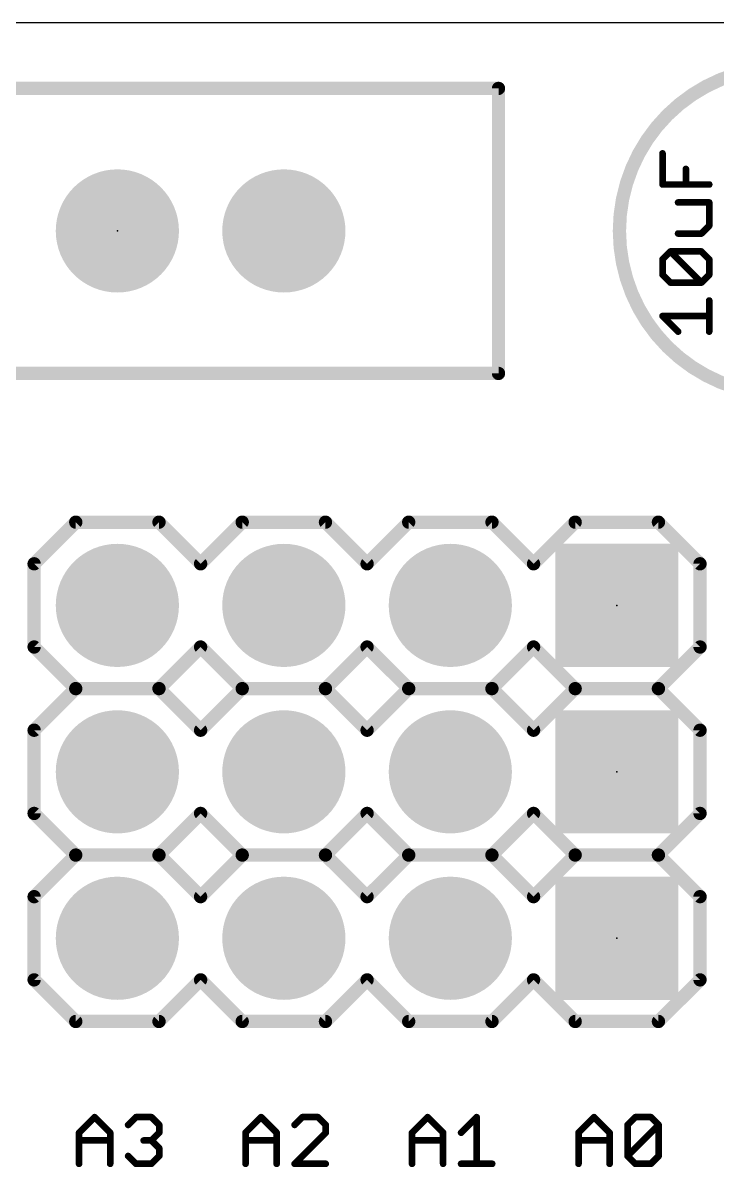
# Model space of a CAD drawing. Extents: x 0 to 3.5, y 0 to 1.5.
# Drawn here: x 0.443 to 0.86, y 0.812 to 1.5 of the extents above; entities that cross this region are included whole.
import ezdxf

# ---------------------------------------------------------------- set-up
doc = ezdxf.new("R2010")
doc.units = 0
for name, color, linetype in [('17', 82, 'CONTINUOUS'), ('20', 7, 'CONTINUOUS'), ('21', 253, 'CONTINUOUS'), ('23', 7, 'CONTINUOUS'), ('27', 253, 'CONTINUOUS'), ('51', 253, 'CONTINUOUS')]:
    doc.layers.add(name, color=color, linetype=linetype)

# ---------------------------------------------------------------- blocks, each defined once
blk = doc.blocks.new('RECT')
blk.add_solid([(-0.5, -0.5), (0.5, -0.5), (-0.5, 0.5), (0.5, 0.5)])
blk = doc.blocks.new('SQUAREP')
blk.add_solid([(-0.5, -0.5), (0.5, -0.5), (-0.5, 0.5), (0.5, 0.5)])
blk = doc.blocks.new('ROUNDP')
at = {"const_width": 0.5}
blk.add_lwpolyline([(0, -0.25, 1), (0, 0.25, 1), (0, -0.25)], format="xyb", dxfattribs=at)

msp = doc.modelspace()

# ---------------------------------------------------------------- linework, layer by layer
at = {"layer": '20'}
msp.add_line((3.4, 1.5), (0.1, 1.5), dxfattribs=at)
at = {"layer": '21'}
for points, const_width in [([(0.9, 1.276575, 1), (0.9, 1.473425, 1), (0.9, 1.276575)], 0.008), ([(0.730937, 1.46063, 1), (0.726937, 1.46063)], 0.004), ([(0.728937, 1.45863, 1), (0.728937, 1.46263)], 0.004), ([(0.728937, 1.28737, 1), (0.728937, 1.29137)], 0.004), ([(0.726937, 1.28937, 1), (0.730937, 1.28937)], 0.004), ([(0.475, 1.202, 1), (0.475, 1.198)], 0.004), ([(0.476414, 1.198586, 1), (0.473586, 1.201414)], 0.004), ([(0.526414, 1.201414, 1), (0.523586, 1.198586)], 0.004), ([(0.525, 1.198, 1), (0.525, 1.202)], 0.004), ([(0.575, 1.202, 1), (0.575, 1.198)], 0.004), ([(0.576414, 1.198586, 1), (0.573586, 1.201414)], 0.004), ([(0.626414, 1.201414, 1), (0.623586, 1.198586)], 0.004), ([(0.625, 1.198, 1), (0.625, 1.202)], 0.004), ([(0.675, 1.202, 1), (0.675, 1.198)], 0.004), ([(0.676414, 1.198586, 1), (0.673586, 1.201414)], 0.004), ([(0.726414, 1.201414, 1), (0.723586, 1.198586)], 0.004), ([(0.725, 1.198, 1), (0.725, 1.202)], 0.004), ([(0.775, 1.202, 1), (0.775, 1.198)], 0.004), ([(0.776414, 1.198586, 1), (0.773586, 1.201414)], 0.004), ([(0.826414, 1.201414, 1), (0.823586, 1.198586)], 0.004), ([(0.825, 1.198, 1), (0.825, 1.202)], 0.004), ([(0.452, 1.175, 1), (0.448, 1.175)], 0.004), ([(0.448586, 1.176414, 1), (0.451414, 1.173586)], 0.004), ([(0.548586, 1.176414, 1), (0.551414, 1.173586)], 0.004), ([(0.548586, 1.173586, 1), (0.551414, 1.176414)], 0.004), ([(0.648586, 1.176414, 1), (0.651414, 1.173586)], 0.004), ([(0.648586, 1.173586, 1), (0.651414, 1.176414)], 0.004), ([(0.748586, 1.176414, 1), (0.751414, 1.173586)], 0.004), ([(0.748586, 1.173586, 1), (0.751414, 1.176414)], 0.004), ([(0.852, 1.175, 1), (0.848, 1.175)], 0.004), ([(0.848586, 1.173586, 1), (0.851414, 1.176414)], 0.004), ([(0.451414, 1.126414, 1), (0.448586, 1.123586)], 0.004), ([(0.551414, 1.126414, 1), (0.548586, 1.123586)], 0.004), ([(0.551414, 1.123586, 1), (0.548586, 1.126414)], 0.004), ([(0.651414, 1.126414, 1), (0.648586, 1.123586)], 0.004), ([(0.651414, 1.123586, 1), (0.648586, 1.126414)], 0.004), ([(0.751414, 1.126414, 1), (0.748586, 1.123586)], 0.004), ([(0.751414, 1.123586, 1), (0.748586, 1.126414)], 0.004), ([(0.851414, 1.123586, 1), (0.848586, 1.126414)], 0.004), ([(0.448, 1.125, 1), (0.452, 1.125)], 0.004), ([(0.848, 1.125, 1), (0.852, 1.125)], 0.004), ([(0.475, 1.102, 1), (0.475, 1.098)], 0.004), ([(0.475, 1.102, 1), (0.475, 1.098)], 0.004), ([(0.476414, 1.098586, 1), (0.473586, 1.101414)], 0.004), ([(0.473586, 1.098586, 1), (0.476414, 1.101414)], 0.004), ([(0.526414, 1.101414, 1), (0.523586, 1.098586)], 0.004), ([(0.523586, 1.101414, 1), (0.526414, 1.098586)], 0.004), ([(0.525, 1.098, 1), (0.525, 1.102)], 0.004), ([(0.525, 1.098, 1), (0.525, 1.102)], 0.004), ([(0.575, 1.102, 1), (0.575, 1.098)], 0.004), ([(0.575, 1.102, 1), (0.575, 1.098)], 0.004), ([(0.576414, 1.098586, 1), (0.573586, 1.101414)], 0.004), ([(0.573586, 1.098586, 1), (0.576414, 1.101414)], 0.004), ([(0.626414, 1.101414, 1), (0.623586, 1.098586)], 0.004), ([(0.623586, 1.101414, 1), (0.626414, 1.098586)], 0.004), ([(0.625, 1.098, 1), (0.625, 1.102)], 0.004), ([(0.625, 1.098, 1), (0.625, 1.102)], 0.004), ([(0.675, 1.102, 1), (0.675, 1.098)], 0.004), ([(0.675, 1.102, 1), (0.675, 1.098)], 0.004), ([(0.676414, 1.098586, 1), (0.673586, 1.101414)], 0.004), ([(0.673586, 1.098586, 1), (0.676414, 1.101414)], 0.004), ([(0.726414, 1.101414, 1), (0.723586, 1.098586)], 0.004), ([(0.723586, 1.101414, 1), (0.726414, 1.098586)], 0.004), ([(0.725, 1.098, 1), (0.725, 1.102)], 0.004), ([(0.725, 1.098, 1), (0.725, 1.102)], 0.004), ([(0.775, 1.102, 1), (0.775, 1.098)], 0.004), ([(0.775, 1.102, 1), (0.775, 1.098)], 0.004), ([(0.776414, 1.098586, 1), (0.773586, 1.101414)], 0.004), ([(0.773586, 1.098586, 1), (0.776414, 1.101414)], 0.004), ([(0.826414, 1.101414, 1), (0.823586, 1.098586)], 0.004), ([(0.823586, 1.101414, 1), (0.826414, 1.098586)], 0.004), ([(0.825, 1.098, 1), (0.825, 1.102)], 0.004), ([(0.825, 1.098, 1), (0.825, 1.102)], 0.004), ([(0.452, 1.075, 1), (0.448, 1.075)], 0.004), ([(0.448586, 1.076414, 1), (0.451414, 1.073586)], 0.004), ([(0.548586, 1.076414, 1), (0.551414, 1.073586)], 0.004), ([(0.548586, 1.073586, 1), (0.551414, 1.076414)], 0.004), ([(0.648586, 1.076414, 1), (0.651414, 1.073586)], 0.004), ([(0.648586, 1.073586, 1), (0.651414, 1.076414)], 0.004), ([(0.748586, 1.076414, 1), (0.751414, 1.073586)], 0.004), ([(0.748586, 1.073586, 1), (0.751414, 1.076414)], 0.004), ([(0.852, 1.075, 1), (0.848, 1.075)], 0.004), ([(0.848586, 1.073586, 1), (0.851414, 1.076414)], 0.004), ([(0.451414, 1.026414, 1), (0.448586, 1.023586)], 0.004), ([(0.448, 1.025, 1), (0.452, 1.025)], 0.004), ([(0.551414, 1.026414, 1), (0.548586, 1.023586)], 0.004), ([(0.551414, 1.023586, 1), (0.548586, 1.026414)], 0.004), ([(0.651414, 1.026414, 1), (0.648586, 1.023586)], 0.004), ([(0.651414, 1.023586, 1), (0.648586, 1.026414)], 0.004), ([(0.751414, 1.026414, 1), (0.748586, 1.023586)], 0.004), ([(0.751414, 1.023586, 1), (0.748586, 1.026414)], 0.004), ([(0.848, 1.025, 1), (0.852, 1.025)], 0.004), ([(0.851414, 1.023586, 1), (0.848586, 1.026414)], 0.004), ([(0.475, 1.002, 1), (0.475, 0.998)], 0.004), ([(0.475, 1.002, 1), (0.475, 0.998)], 0.004), ([(0.476414, 0.998586, 1), (0.473586, 1.001414)], 0.004), ([(0.526414, 1.001414, 1), (0.523586, 0.998586)], 0.004), ([(0.525, 0.998, 1), (0.525, 1.002)], 0.004), ([(0.525, 0.998, 1), (0.525, 1.002)], 0.004), ([(0.575, 1.002, 1), (0.575, 0.998)], 0.004), ([(0.575, 1.002, 1), (0.575, 0.998)], 0.004), ([(0.576414, 0.998586, 1), (0.573586, 1.001414)], 0.004), ([(0.626414, 1.001414, 1), (0.623586, 0.998586)], 0.004), ([(0.625, 0.998, 1), (0.625, 1.002)], 0.004), ([(0.625, 0.998, 1), (0.625, 1.002)], 0.004), ([(0.675, 1.002, 1), (0.675, 0.998)], 0.004), ([(0.675, 1.002, 1), (0.675, 0.998)], 0.004), ([(0.676414, 0.998586, 1), (0.673586, 1.001414)], 0.004), ([(0.726414, 1.001414, 1), (0.723586, 0.998586)], 0.004), ([(0.725, 0.998, 1), (0.725, 1.002)], 0.004), ([(0.725, 0.998, 1), (0.725, 1.002)], 0.004), ([(0.775, 1.002, 1), (0.775, 0.998)], 0.004), ([(0.775, 1.002, 1), (0.775, 0.998)], 0.004), ([(0.776414, 0.998586, 1), (0.773586, 1.001414)], 0.004), ([(0.826414, 1.001414, 1), (0.823586, 0.998586)], 0.004), ([(0.825, 0.998, 1), (0.825, 1.002)], 0.004), ([(0.825, 0.998, 1), (0.825, 1.002)], 0.004), ([(0.473586, 0.998586, 1), (0.476414, 1.001414)], 0.004), ([(0.523586, 1.001414, 1), (0.526414, 0.998586)], 0.004), ([(0.573586, 0.998586, 1), (0.576414, 1.001414)], 0.004), ([(0.623586, 1.001414, 1), (0.626414, 0.998586)], 0.004), ([(0.673586, 0.998586, 1), (0.676414, 1.001414)], 0.004), ([(0.723586, 1.001414, 1), (0.726414, 0.998586)], 0.004), ([(0.773586, 0.998586, 1), (0.776414, 1.001414)], 0.004), ([(0.823586, 1.001414, 1), (0.826414, 0.998586)], 0.004), ([(0.452, 0.975, 1), (0.448, 0.975)], 0.004), ([(0.448586, 0.976414, 1), (0.451414, 0.973586)], 0.004), ([(0.548586, 0.976414, 1), (0.551414, 0.973586)], 0.004), ([(0.548586, 0.973586, 1), (0.551414, 0.976414)], 0.004), ([(0.648586, 0.976414, 1), (0.651414, 0.973586)], 0.004), ([(0.648586, 0.973586, 1), (0.651414, 0.976414)], 0.004), ([(0.748586, 0.976414, 1), (0.751414, 0.973586)], 0.004), ([(0.748586, 0.973586, 1), (0.751414, 0.976414)], 0.004), ([(0.852, 0.975, 1), (0.848, 0.975)], 0.004), ([(0.848586, 0.973586, 1), (0.851414, 0.976414)], 0.004), ([(0.451414, 0.926414, 1), (0.448586, 0.923586)], 0.004), ([(0.551414, 0.926414, 1), (0.548586, 0.923586)], 0.004), ([(0.551414, 0.923586, 1), (0.548586, 0.926414)], 0.004), ([(0.651414, 0.926414, 1), (0.648586, 0.923586)], 0.004), ([(0.651414, 0.923586, 1), (0.648586, 0.926414)], 0.004), ([(0.751414, 0.926414, 1), (0.748586, 0.923586)], 0.004), ([(0.751414, 0.923586, 1), (0.748586, 0.926414)], 0.004), ([(0.851414, 0.923586, 1), (0.848586, 0.926414)], 0.004), ([(0.448, 0.925, 1), (0.452, 0.925)], 0.004), ([(0.848, 0.925, 1), (0.852, 0.925)], 0.004), ([(0.475, 0.902, 1), (0.475, 0.898)], 0.004), ([(0.473586, 0.898586, 1), (0.476414, 0.901414)], 0.004), ([(0.523586, 0.901414, 1), (0.526414, 0.898586)], 0.004), ([(0.525, 0.898, 1), (0.525, 0.902)], 0.004), ([(0.575, 0.902, 1), (0.575, 0.898)], 0.004), ([(0.573586, 0.898586, 1), (0.576414, 0.901414)], 0.004), ([(0.623586, 0.901414, 1), (0.626414, 0.898586)], 0.004), ([(0.625, 0.898, 1), (0.625, 0.902)], 0.004), ([(0.675, 0.902, 1), (0.675, 0.898)], 0.004), ([(0.673586, 0.898586, 1), (0.676414, 0.901414)], 0.004), ([(0.723586, 0.901414, 1), (0.726414, 0.898586)], 0.004), ([(0.725, 0.898, 1), (0.725, 0.902)], 0.004), ([(0.775, 0.902, 1), (0.775, 0.898)], 0.004), ([(0.773586, 0.898586, 1), (0.776414, 0.901414)], 0.004), ([(0.823586, 0.901414, 1), (0.826414, 0.898586)], 0.004), ([(0.825, 0.898, 1), (0.825, 0.902)], 0.004), ([(0.487048, 0.843231, 1), (0.485634, 0.841817)], 0.002), ([(0.487048, 0.841817, 1), (0.485634, 0.843231)], 0.002), ([(0.505758, 0.83856, 1), (0.507172, 0.837146)], 0.002), ([(0.511136, 0.843524, 1), (0.511136, 0.841524)], 0.002), ([(0.511843, 0.841817, 1), (0.510429, 0.843231)], 0.002), ([(0.521184, 0.843231, 1), (0.51977, 0.841817)], 0.002), ([(0.520477, 0.841524, 1), (0.520477, 0.843524)], 0.002), ([(0.526148, 0.837853, 1), (0.524148, 0.837853)], 0.002), ([(0.524441, 0.837146, 1), (0.525855, 0.83856)], 0.002), ([(0.587048, 0.843231, 1), (0.585634, 0.841817)], 0.002), ([(0.587048, 0.841817, 1), (0.585634, 0.843231)], 0.002), ([(0.605758, 0.83856, 1), (0.607172, 0.837146)], 0.002), ([(0.611136, 0.843524, 1), (0.611136, 0.841524)], 0.002), ([(0.611843, 0.841817, 1), (0.610429, 0.843231)], 0.002), ([(0.621184, 0.843231, 1), (0.61977, 0.841817)], 0.002), ([(0.620477, 0.841524, 1), (0.620477, 0.843524)], 0.002), ([(0.626148, 0.837853, 1), (0.624148, 0.837853)], 0.002), ([(0.624441, 0.837146, 1), (0.625855, 0.83856)], 0.002), ([(0.687048, 0.843231, 1), (0.685634, 0.841817)], 0.002), ([(0.687048, 0.841817, 1), (0.685634, 0.843231)], 0.002), ([(0.716806, 0.842524, 1), (0.714806, 0.842524)], 0.002), ([(0.716514, 0.841817, 1), (0.715099, 0.843231)], 0.002), ([(0.787048, 0.843231, 1), (0.785634, 0.841817)], 0.002), ([(0.787048, 0.841817, 1), (0.785634, 0.843231)], 0.002), ([(0.807465, 0.837853, 1), (0.805465, 0.837853)], 0.002), ([(0.805758, 0.83856, 1), (0.807172, 0.837146)], 0.002), ([(0.811136, 0.843524, 1), (0.811136, 0.841524)], 0.002), ([(0.811843, 0.841817, 1), (0.810429, 0.843231)], 0.002), ([(0.821184, 0.843231, 1), (0.81977, 0.841817)], 0.002), ([(0.820477, 0.841524, 1), (0.820477, 0.843524)], 0.002), ([(0.826148, 0.837853, 1), (0.824148, 0.837853)], 0.002), ([(0.825855, 0.837146, 1), (0.824441, 0.83856)], 0.002), ([(0.824441, 0.837146, 1), (0.825855, 0.83856)], 0.002), ([(0.478, 0.833183, 1), (0.476, 0.833183)], 0.002), ([(0.476293, 0.83389, 1), (0.477707, 0.832475)], 0.002), ([(0.496683, 0.833183, 1), (0.494683, 0.833183)], 0.002), ([(0.494975, 0.832475, 1), (0.49639, 0.83389)], 0.002), ([(0.524148, 0.833183, 1), (0.526148, 0.833183)], 0.002), ([(0.525855, 0.832475, 1), (0.524441, 0.83389)], 0.002), ([(0.578, 0.833183, 1), (0.576, 0.833183)], 0.002), ([(0.576293, 0.83389, 1), (0.577707, 0.832475)], 0.002), ([(0.596683, 0.833183, 1), (0.594683, 0.833183)], 0.002), ([(0.594975, 0.832475, 1), (0.59639, 0.83389)], 0.002), ([(0.624148, 0.833183, 1), (0.626148, 0.833183)], 0.002), ([(0.625855, 0.832475, 1), (0.624441, 0.83389)], 0.002), ([(0.678, 0.833183, 1), (0.676, 0.833183)], 0.002), ([(0.676293, 0.83389, 1), (0.677707, 0.832475)], 0.002), ([(0.696683, 0.833183, 1), (0.694683, 0.833183)], 0.002), ([(0.694975, 0.832475, 1), (0.69639, 0.83389)], 0.002), ([(0.705758, 0.83389, 1), (0.707172, 0.832475)], 0.002), ([(0.778, 0.833183, 1), (0.776, 0.833183)], 0.002), ([(0.776293, 0.83389, 1), (0.777707, 0.832475)], 0.002), ([(0.796683, 0.833183, 1), (0.794683, 0.833183)], 0.002), ([(0.794975, 0.832475, 1), (0.79639, 0.83389)], 0.002), ([(0.477, 0.829512, 1), (0.477, 0.827512)], 0.002), ([(0.495683, 0.827512, 1), (0.495683, 0.829512)], 0.002), ([(0.515806, 0.829512, 1), (0.515806, 0.827512)], 0.002), ([(0.521184, 0.829219, 1), (0.51977, 0.827805)], 0.002), ([(0.51977, 0.829219, 1), (0.521184, 0.827805)], 0.002), ([(0.520477, 0.827512, 1), (0.520477, 0.829512)], 0.002), ([(0.526148, 0.823841, 1), (0.524148, 0.823841)], 0.002), ([(0.524441, 0.823134, 1), (0.525855, 0.824548)], 0.002), ([(0.577, 0.829512, 1), (0.577, 0.827512)], 0.002), ([(0.595683, 0.827512, 1), (0.595683, 0.829512)], 0.002), ([(0.677, 0.829512, 1), (0.677, 0.827512)], 0.002), ([(0.695683, 0.827512, 1), (0.695683, 0.829512)], 0.002), ([(0.777, 0.829512, 1), (0.777, 0.827512)], 0.002), ([(0.795683, 0.827512, 1), (0.795683, 0.829512)], 0.002), ([(0.507172, 0.819878, 1), (0.505758, 0.818464)], 0.002), ([(0.524148, 0.819171, 1), (0.526148, 0.819171)], 0.002), ([(0.525855, 0.818464, 1), (0.524441, 0.819878)], 0.002), ([(0.807172, 0.819878, 1), (0.805758, 0.818464)], 0.002), ([(0.805758, 0.819878, 1), (0.807172, 0.818464)], 0.002), ([(0.805465, 0.819171, 1), (0.807465, 0.819171)], 0.002), ([(0.824148, 0.819171, 1), (0.826148, 0.819171)], 0.002), ([(0.825855, 0.818464, 1), (0.824441, 0.819878)], 0.002), ([(0.476, 0.8145, 1), (0.478, 0.8145)], 0.002), ([(0.494683, 0.8145, 1), (0.496683, 0.8145)], 0.002), ([(0.511136, 0.8155, 1), (0.511136, 0.8135)], 0.002), ([(0.510429, 0.813793, 1), (0.511843, 0.815207)], 0.002), ([(0.51977, 0.815207, 1), (0.521184, 0.813793)], 0.002), ([(0.520477, 0.8135, 1), (0.520477, 0.8155)], 0.002), ([(0.576, 0.8145, 1), (0.578, 0.8145)], 0.002), ([(0.594683, 0.8145, 1), (0.596683, 0.8145)], 0.002), ([(0.606465, 0.8155, 1), (0.606465, 0.8135)], 0.002), ([(0.605758, 0.815207, 1), (0.607172, 0.813793)], 0.002), ([(0.625148, 0.8135, 1), (0.625148, 0.8155)], 0.002), ([(0.676, 0.8145, 1), (0.678, 0.8145)], 0.002), ([(0.694683, 0.8145, 1), (0.696683, 0.8145)], 0.002), ([(0.706465, 0.8155, 1), (0.706465, 0.8135)], 0.002), ([(0.714806, 0.8145, 1), (0.716806, 0.8145)], 0.002), ([(0.725148, 0.8135, 1), (0.725148, 0.8155)], 0.002), ([(0.776, 0.8145, 1), (0.778, 0.8145)], 0.002), ([(0.794683, 0.8145, 1), (0.796683, 0.8145)], 0.002), ([(0.811136, 0.8155, 1), (0.811136, 0.8135)], 0.002), ([(0.810429, 0.813793, 1), (0.811843, 0.815207)], 0.002), ([(0.81977, 0.815207, 1), (0.821184, 0.813793)], 0.002), ([(0.820477, 0.8135, 1), (0.820477, 0.8155)], 0.002)]:
    msp.add_lwpolyline(points, format="xyb", dxfattribs=dict(at, const_width=const_width))
for points, const_width in [([(0.728937, 1.46063), (0.271063, 1.46063)], 0.008), ([(0.728937, 1.28937), (0.728937, 1.46063)], 0.008), ([(0.271063, 1.28937), (0.728937, 1.28937)], 0.008), ([(0.45, 1.175), (0.475, 1.2)], 0.008), ([(0.475, 1.2), (0.525, 1.2)], 0.008), ([(0.55, 1.175), (0.525, 1.2)], 0.008), ([(0.55, 1.175), (0.575, 1.2)], 0.008), ([(0.575, 1.2), (0.625, 1.2)], 0.008), ([(0.625, 1.2), (0.65, 1.175)], 0.008), ([(0.65, 1.175), (0.675, 1.2)], 0.008), ([(0.675, 1.2), (0.725, 1.2)], 0.008), ([(0.725, 1.2), (0.75, 1.175)], 0.008), ([(0.75, 1.175), (0.775, 1.2)], 0.008), ([(0.775, 1.2), (0.825, 1.2)], 0.008), ([(0.85, 1.175), (0.825, 1.2)], 0.008), ([(0.45, 1.125), (0.45, 1.175)], 0.008), ([(0.85, 1.125), (0.85, 1.175)], 0.008), ([(0.475, 1.1), (0.45, 1.125)], 0.008), ([(0.525, 1.1), (0.55, 1.125)], 0.008), ([(0.575, 1.1), (0.55, 1.125)], 0.008), ([(0.65, 1.125), (0.625, 1.1)], 0.008), ([(0.675, 1.1), (0.65, 1.125)], 0.008), ([(0.75, 1.125), (0.725, 1.1)], 0.008), ([(0.775, 1.1), (0.75, 1.125)], 0.008), ([(0.825, 1.1), (0.85, 1.125)], 0.008), ([(0.45, 1.075), (0.475, 1.1)], 0.008), ([(0.475, 1.1), (0.525, 1.1)], 0.008), ([(0.525, 1.1), (0.475, 1.1)], 0.008), ([(0.55, 1.075), (0.525, 1.1)], 0.008), ([(0.55, 1.075), (0.575, 1.1)], 0.008), ([(0.575, 1.1), (0.625, 1.1)], 0.008), ([(0.625, 1.1), (0.575, 1.1)], 0.008), ([(0.625, 1.1), (0.65, 1.075)], 0.008), ([(0.65, 1.075), (0.675, 1.1)], 0.008), ([(0.675, 1.1), (0.725, 1.1)], 0.008), ([(0.725, 1.1), (0.675, 1.1)], 0.008), ([(0.725, 1.1), (0.75, 1.075)], 0.008), ([(0.75, 1.075), (0.775, 1.1)], 0.008), ([(0.775, 1.1), (0.825, 1.1)], 0.008), ([(0.825, 1.1), (0.775, 1.1)], 0.008), ([(0.85, 1.075), (0.825, 1.1)], 0.008), ([(0.45, 1.025), (0.45, 1.075)], 0.008), ([(0.85, 1.025), (0.85, 1.075)], 0.008), ([(0.475, 1), (0.45, 1.025)], 0.008), ([(0.525, 1), (0.55, 1.025)], 0.008), ([(0.575, 1), (0.55, 1.025)], 0.008), ([(0.65, 1.025), (0.625, 1)], 0.008), ([(0.675, 1), (0.65, 1.025)], 0.008), ([(0.75, 1.025), (0.725, 1)], 0.008), ([(0.775, 1), (0.75, 1.025)], 0.008), ([(0.825, 1), (0.85, 1.025)], 0.008), ([(0.45, 0.975), (0.475, 1)], 0.008), ([(0.525, 1), (0.475, 1)], 0.008), ([(0.475, 1), (0.525, 1)], 0.008), ([(0.55, 0.975), (0.525, 1)], 0.008), ([(0.55, 0.975), (0.575, 1)], 0.008), ([(0.625, 1), (0.575, 1)], 0.008), ([(0.575, 1), (0.625, 1)], 0.008), ([(0.625, 1), (0.65, 0.975)], 0.008), ([(0.65, 0.975), (0.675, 1)], 0.008), ([(0.725, 1), (0.675, 1)], 0.008), ([(0.675, 1), (0.725, 1)], 0.008), ([(0.725, 1), (0.75, 0.975)], 0.008), ([(0.75, 0.975), (0.775, 1)], 0.008), ([(0.825, 1), (0.775, 1)], 0.008), ([(0.775, 1), (0.825, 1)], 0.008), ([(0.85, 0.975), (0.825, 1)], 0.008), ([(0.45, 0.925), (0.45, 0.975)], 0.008), ([(0.85, 0.925), (0.85, 0.975)], 0.008), ([(0.475, 0.9), (0.45, 0.925)], 0.008), ([(0.525, 0.9), (0.55, 0.925)], 0.008), ([(0.575, 0.9), (0.55, 0.925)], 0.008), ([(0.65, 0.925), (0.625, 0.9)], 0.008), ([(0.675, 0.9), (0.65, 0.925)], 0.008), ([(0.75, 0.925), (0.725, 0.9)], 0.008), ([(0.775, 0.9), (0.75, 0.925)], 0.008), ([(0.825, 0.9), (0.85, 0.925)], 0.008), ([(0.525, 0.9), (0.475, 0.9)], 0.008), ([(0.625, 0.9), (0.575, 0.9)], 0.008), ([(0.725, 0.9), (0.675, 0.9)], 0.008), ([(0.825, 0.9), (0.775, 0.9)], 0.008), ([(0.477, 0.833183), (0.486341, 0.842524)], 0.004), ([(0.486341, 0.842524), (0.495683, 0.833183)], 0.004), ([(0.506465, 0.837853), (0.511136, 0.842524)], 0.004), ([(0.511136, 0.842524), (0.520477, 0.842524)], 0.004), ([(0.520477, 0.842524), (0.525148, 0.837853)], 0.004), ([(0.525148, 0.837853), (0.525148, 0.833183)], 0.004), ([(0.577, 0.833183), (0.586341, 0.842524)], 0.004), ([(0.586341, 0.842524), (0.595683, 0.833183)], 0.004), ([(0.611136, 0.842524), (0.606465, 0.837853)], 0.004), ([(0.620477, 0.842524), (0.611136, 0.842524)], 0.004), ([(0.625148, 0.837853), (0.620477, 0.842524)], 0.004), ([(0.625148, 0.833183), (0.625148, 0.837853)], 0.004), ([(0.677, 0.833183), (0.686341, 0.842524)], 0.004), ([(0.686341, 0.842524), (0.695683, 0.833183)], 0.004), ([(0.706465, 0.833183), (0.715806, 0.842524)], 0.004), ([(0.715806, 0.842524), (0.715806, 0.8145)], 0.004), ([(0.777, 0.833183), (0.786341, 0.842524)], 0.004), ([(0.786341, 0.842524), (0.795683, 0.833183)], 0.004), ([(0.806465, 0.837853), (0.811136, 0.842524)], 0.004), ([(0.806465, 0.819171), (0.806465, 0.837853)], 0.004), ([(0.806465, 0.819171), (0.825148, 0.837853)], 0.004), ([(0.811136, 0.842524), (0.820477, 0.842524)], 0.004), ([(0.820477, 0.842524), (0.825148, 0.837853)], 0.004), ([(0.825148, 0.837853), (0.825148, 0.819171)], 0.004), ([(0.477, 0.8145), (0.477, 0.833183)], 0.004), ([(0.495683, 0.833183), (0.495683, 0.8145)], 0.004), ([(0.525148, 0.833183), (0.520477, 0.828512)], 0.004), ([(0.577, 0.8145), (0.577, 0.833183)], 0.004), ([(0.595683, 0.833183), (0.595683, 0.8145)], 0.004), ([(0.606465, 0.8145), (0.625148, 0.833183)], 0.004), ([(0.677, 0.8145), (0.677, 0.833183)], 0.004), ([(0.695683, 0.833183), (0.695683, 0.8145)], 0.004), ([(0.777, 0.8145), (0.777, 0.833183)], 0.004), ([(0.795683, 0.833183), (0.795683, 0.8145)], 0.004), ([(0.477, 0.828512), (0.495683, 0.828512)], 0.004), ([(0.520477, 0.828512), (0.515806, 0.828512)], 0.004), ([(0.520477, 0.828512), (0.525148, 0.823841)], 0.004), ([(0.525148, 0.823841), (0.525148, 0.819171)], 0.004), ([(0.577, 0.828512), (0.595683, 0.828512)], 0.004), ([(0.677, 0.828512), (0.695683, 0.828512)], 0.004), ([(0.777, 0.828512), (0.795683, 0.828512)], 0.004), ([(0.511136, 0.8145), (0.506465, 0.819171)], 0.004), ([(0.525148, 0.819171), (0.520477, 0.8145)], 0.004), ([(0.811136, 0.8145), (0.806465, 0.819171)], 0.004), ([(0.825148, 0.819171), (0.820477, 0.8145)], 0.004), ([(0.520477, 0.8145), (0.511136, 0.8145)], 0.004), ([(0.625148, 0.8145), (0.606465, 0.8145)], 0.004), ([(0.706465, 0.8145), (0.725148, 0.8145)], 0.004), ([(0.820477, 0.8145), (0.811136, 0.8145)], 0.004)]:
    msp.add_lwpolyline(points, dxfattribs=dict(at, const_width=const_width))
at = {"layer": '23'}
for p in [(0.5, 1.375), (0.8, 1.15), (0.8, 1.05), (0.8, 0.95)]:
    msp.add_point(p, dxfattribs=at)
at = {"layer": '27', "const_width": 0.004}
for points in [[(0.827476, 1.402896), (0.827476, 1.421578)], [(0.841488, 1.402896), (0.841488, 1.412237)], [(0.8555, 1.402896), (0.827476, 1.402896)], [(0.8555, 1.392113), (0.836817, 1.392113)], [(0.8555, 1.378101), (0.8555, 1.392113)], [(0.836817, 1.37343), (0.850829, 1.37343)], [(0.850829, 1.37343), (0.8555, 1.378101)], [(0.827476, 1.357977), (0.832147, 1.362648)], [(0.832147, 1.362648), (0.850829, 1.362648)], [(0.850829, 1.343965), (0.832147, 1.362648)], [(0.850829, 1.362648), (0.8555, 1.357977)], [(0.827476, 1.348636), (0.827476, 1.357977)], [(0.8555, 1.357977), (0.8555, 1.348636)], [(0.832147, 1.343965), (0.827476, 1.348636)], [(0.8555, 1.348636), (0.850829, 1.343965)], [(0.850829, 1.343965), (0.832147, 1.343965)], [(0.8555, 1.3145), (0.8555, 1.333183)], [(0.836817, 1.3145), (0.827476, 1.323841)], [(0.827476, 1.323841), (0.8555, 1.323841)]]:
    msp.add_lwpolyline(points, dxfattribs=at)
at = {"layer": '27', "const_width": 0.002}
for points in [[(0.828476, 1.421578, 1), (0.826476, 1.421578)], [(0.842488, 1.412237, 1), (0.840488, 1.412237)], [(0.827476, 1.403896, 1), (0.827476, 1.401896)], [(0.826476, 1.402896, 1), (0.828476, 1.402896)], [(0.840488, 1.402896, 1), (0.842488, 1.402896)], [(0.8555, 1.401896, 1), (0.8555, 1.403896)], [(0.836817, 1.393113, 1), (0.836817, 1.391113)], [(0.8565, 1.392113, 1), (0.8545, 1.392113)], [(0.8555, 1.391113, 1), (0.8555, 1.393113)], [(0.836817, 1.37443, 1), (0.836817, 1.37243)], [(0.850122, 1.374137, 1), (0.851536, 1.372723)], [(0.850829, 1.37243, 1), (0.850829, 1.37443)], [(0.8545, 1.378101, 1), (0.8565, 1.378101)], [(0.856207, 1.377394, 1), (0.854793, 1.378808)], [(0.832147, 1.363648, 1), (0.832147, 1.361648)], [(0.832854, 1.363355, 1), (0.83144, 1.361941)], [(0.832854, 1.361941, 1), (0.83144, 1.363355)], [(0.851536, 1.363355, 1), (0.850122, 1.361941)], [(0.850829, 1.361648, 1), (0.850829, 1.363648)], [(0.828476, 1.357977, 1), (0.826476, 1.357977)], [(0.826769, 1.358684, 1), (0.828183, 1.35727)], [(0.8565, 1.357977, 1), (0.8545, 1.357977)], [(0.854793, 1.35727, 1), (0.856207, 1.358684)], [(0.828183, 1.349343, 1), (0.826769, 1.347929)], [(0.826476, 1.348636, 1), (0.828476, 1.348636)], [(0.8545, 1.348636, 1), (0.8565, 1.348636)], [(0.856207, 1.347929, 1), (0.854793, 1.349343)], [(0.832147, 1.344965, 1), (0.832147, 1.342965)], [(0.83144, 1.343258, 1), (0.832854, 1.344672)], [(0.850122, 1.344672, 1), (0.851536, 1.343258)], [(0.850122, 1.343258, 1), (0.851536, 1.344672)], [(0.850829, 1.342965, 1), (0.850829, 1.344965)], [(0.8565, 1.333183, 1), (0.8545, 1.333183)], [(0.828183, 1.324548, 1), (0.826769, 1.323134)], [(0.827476, 1.324841, 1), (0.827476, 1.322841)], [(0.8555, 1.322841, 1), (0.8555, 1.324841)], [(0.83611, 1.313793, 1), (0.837525, 1.315207)], [(0.8545, 1.3145, 1), (0.8565, 1.3145)]]:
    msp.add_lwpolyline(points, format="xyb", dxfattribs=at)

# ---------------------------------------------------------------- block references
at = {"layer": '17', "xscale": 0.074, "yscale": 0.074, "rotation": 270}
for name, p in [('ROUNDP', (0.5, 1.375)), ('ROUNDP', (0.5, 1.375)), ('ROUNDP', (0.6, 1.375)), ('ROUNDP', (0.6, 1.375)), ('ROUNDP', (0.5, 1.15)), ('ROUNDP', (0.5, 1.15)), ('ROUNDP', (0.6, 1.15)), ('ROUNDP', (0.6, 1.15)), ('ROUNDP', (0.7, 1.15)), ('ROUNDP', (0.7, 1.15)), ('SQUAREP', (0.8, 1.15)), ('SQUAREP', (0.8, 1.15)), ('ROUNDP', (0.5, 1.05)), ('ROUNDP', (0.5, 1.05)), ('ROUNDP', (0.6, 1.05)), ('ROUNDP', (0.6, 1.05)), ('ROUNDP', (0.7, 1.05)), ('ROUNDP', (0.7, 1.05)), ('SQUAREP', (0.8, 1.05)), ('SQUAREP', (0.8, 1.05)), ('ROUNDP', (0.5, 0.95)), ('ROUNDP', (0.5, 0.95)), ('ROUNDP', (0.6, 0.95)), ('ROUNDP', (0.6, 0.95)), ('ROUNDP', (0.7, 0.95)), ('ROUNDP', (0.7, 0.95)), ('SQUAREP', (0.8, 0.95)), ('SQUAREP', (0.8, 0.95))]:
    msp.add_blockref(name, p, dxfattribs=at)
at = {"layer": '51', "xscale": 0.02, "yscale": 0.02, "rotation": 180}
for p in [(0.5, 1.15), (0.6, 1.15), (0.7, 1.15), (0.8, 1.15), (0.5, 1.05), (0.6, 1.05), (0.7, 1.05), (0.8, 1.05), (0.5, 0.95), (0.6, 0.95), (0.7, 0.95), (0.8, 0.95)]:
    msp.add_blockref('RECT', p, dxfattribs=at)

doc.saveas('drawing.dxf')
